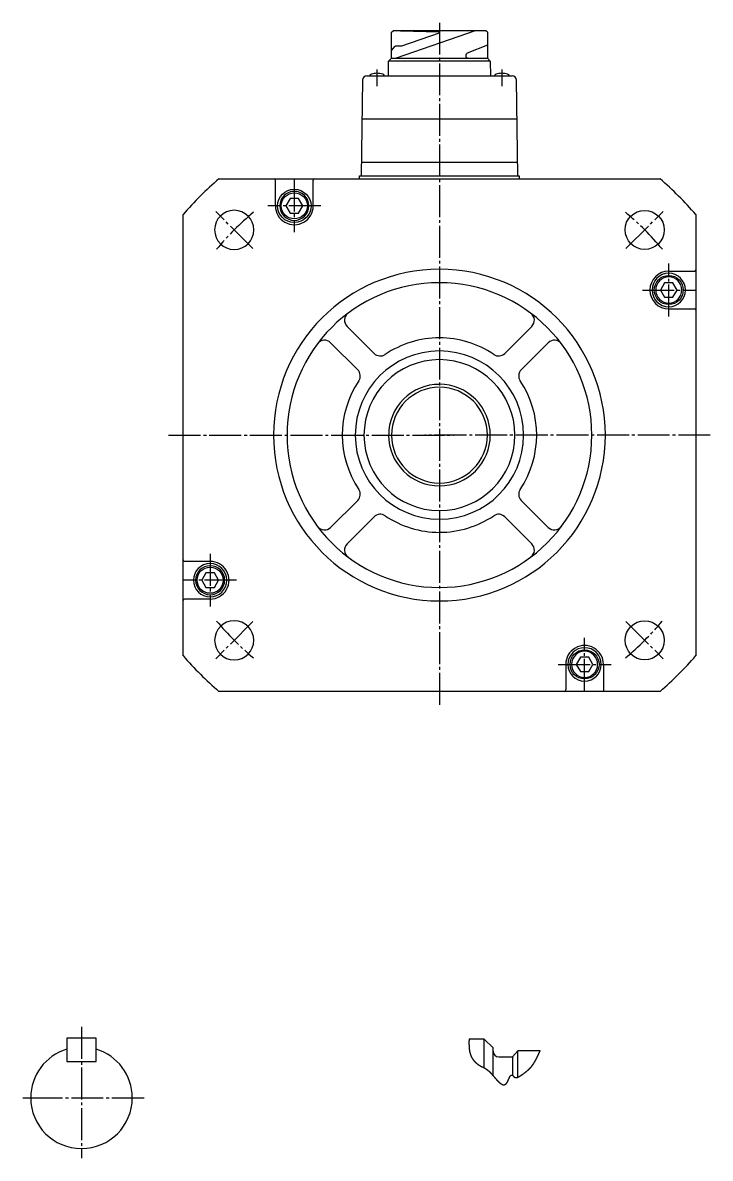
# Model space of a CAD drawing. Extents: x 0 to 920, y 0 to 461.
# Drawn here: x 682.8 to 919.6, y 67.2 to 458.5 of the extents above; entities that cross this region are included whole.
import ezdxf

# ---------------------------------------------------------------- set-up
doc = ezdxf.new("R2010")
doc.units = 0
doc.header["$MEASUREMENT"] = 0
doc.linetypes.add('DASH_CENTER', pattern=[14, 11, -1, 1, -1])
doc.layers.get('0').update_dxf_attribs({"linetype": 'CONTINUOUS'})

msp = doc.modelspace()

# ---------------------------------------------------------------- linework, layer by layer
at = {"color": 1, "linetype": 'DASH_CENTER'}
for p, q in [((826.34, 458.46), (826.34, 223.05)), ((804.84, 436.65), (804.84, 442.39)), ((847.84, 442.39), (847.84, 436.65)), ((776.34, 404.45), (776.34, 386.25)), ((785.44, 395.35), (767.24, 395.35)), ((762.09, 380.6), (749.27, 393.42)), ((890.59, 380.6), (903.42, 393.42)), ((905.34, 357.25), (905.34, 375.45)), ((896.24, 366.35), (914.44, 366.35)), ((733.04, 316.35), (831.34, 316.35)), ((919.64, 316.35), (821.34, 316.35)), ((747.34, 275.45), (747.34, 257.25)), ((756.44, 266.35), (738.24, 266.35)), ((762.09, 252.09), (749.27, 239.27)), ((890.59, 252.09), (903.42, 239.27)), ((876.34, 228.25), (876.34, 246.45)), ((867.24, 237.35), (885.44, 237.35)), ((703.02, 112.41), (703.02, 70.5)), ((682.77, 88), (685.52, 88)), ((685.52, 88), (720.52, 88)), ((720.52, 88), (724.58, 88)), ((703.02, 70.5), (703.02, 67.15))]:
    msp.add_line(p, q, dxfattribs=at)
at = {"color": 7, "linetype": 'Continuous'}
for p, q in [((809.84, 455.2), (810.34, 455.7)), ((809.84, 446.26), (809.84, 455.2)), ((842.34, 455.7), (810.34, 455.7)), ((842.34, 455.7), (810.35, 455.7)), ((838.67, 455.7), (811.37, 446.26)), ((812.87, 455.7), (826.28, 455.31)), ((826.28, 454.84), (813.28, 450.35)), ((826.28, 455.31), (826.28, 454.84)), ((842.84, 455.2), (842.34, 455.7)), ((842.84, 455.2), (842.84, 446.26)), ((809.84, 448.85), (811.1, 450.35)), ((813.28, 450.35), (811.1, 450.35)), ((842.84, 450.67), (835.88, 447.94)), ((808.84, 445.26), (809.84, 446.26)), ((809.84, 446.26), (836.15, 446.26)), ((835.4, 447.24), (835.4, 447.01)), ((836.15, 446.26), (842.84, 446.26)), ((842.84, 446.26), (843.84, 445.26)), ((842.84, 446.26), (843.84, 445.26)), ((808.81, 440.15), (808.84, 445.26)), ((843.84, 445.26), (808.84, 445.26)), ((843.84, 445.26), (843.87, 440.15)), ((799.82, 438.67), (799.35, 405.65)), ((801.32, 440.15), (826.34, 440.15)), ((826.34, 440.15), (851.36, 440.15)), ((853.34, 405.65), (852.86, 438.67)), ((799.63, 425.35), (826.34, 425.35)), ((826.34, 425.35), (853.05, 425.35)), ((799.41, 410.35), (826.34, 410.35)), ((826.34, 410.35), (853.27, 410.35)), ((750.35, 404.65), (826.34, 404.65)), ((769.84, 395.35), (769.84, 404.15)), ((782.84, 395.35), (782.84, 404.15)), ((798.84, 405.65), (826.34, 405.65)), ((798.84, 404.65), (798.84, 405.65)), ((826.34, 405.65), (853.84, 405.65)), ((826.34, 404.65), (853.34, 404.65)), ((826.34, 404.65), (853.34, 404.65)), ((826.34, 404.65), (902.34, 404.65)), ((853.84, 405.65), (853.84, 404.65)), ((774.9, 397.85), (773.46, 395.35)), ((773.46, 395.35), (774.9, 392.85)), ((777.79, 397.85), (774.9, 397.85)), ((779.23, 395.35), (777.79, 397.85)), ((777.79, 392.85), (779.23, 395.35)), ((738.04, 240.35), (738.04, 392.34)), ((774.9, 392.85), (777.79, 392.85)), ((914.64, 392.34), (914.64, 240.35)), ((905.34, 372.85), (914.14, 372.85)), ((903.9, 368.85), (902.45, 366.35)), ((906.78, 368.85), (903.9, 368.85)), ((908.23, 366.35), (906.78, 368.85)), ((902.45, 366.35), (903.9, 363.85)), ((906.78, 363.85), (908.23, 366.35)), ((903.9, 363.85), (906.78, 363.85)), ((905.34, 359.85), (914.14, 359.85)), ((803.84, 344.5), (794.52, 353.82)), ((858.15, 353.82), (848.84, 344.5)), ((798.18, 338.85), (788.86, 348.17)), ((854.5, 338.85), (863.83, 348.18)), ((798.18, 293.84), (788.85, 284.51)), ((854.5, 293.84), (863.82, 284.52)), ((794.53, 278.88), (803.84, 288.19)), ((848.84, 288.19), (858.16, 278.87)), ((747.34, 272.85), (738.54, 272.85)), ((745.9, 268.85), (744.46, 266.35)), ((744.46, 266.35), (745.9, 263.85)), ((748.79, 268.85), (745.9, 268.85)), ((750.23, 266.35), (748.79, 268.85)), ((748.79, 263.85), (750.23, 266.35)), ((745.9, 263.85), (748.79, 263.85)), ((747.34, 259.85), (738.54, 259.85)), ((874.9, 239.85), (873.45, 237.35)), ((877.78, 239.85), (874.9, 239.85)), ((879.23, 237.35), (877.78, 239.85)), ((869.84, 237.35), (869.84, 228.55)), ((873.45, 237.35), (874.9, 234.85)), ((874.9, 234.85), (877.78, 234.85)), ((877.78, 234.85), (879.23, 237.35)), ((882.84, 237.35), (882.84, 228.55)), ((826.34, 228.05), (750.35, 228.05)), ((902.34, 228.05), (826.34, 228.05)), ((853.34, 228.05), (826.34, 228.05)), ((698.02, 108.5), (698.02, 104.77)), ((708.02, 108.5), (698.02, 108.5)), ((708.02, 104.77), (708.02, 108.5)), ((841.7, 108.17), (836.53, 108.17)), ((841.7, 108.17), (844.82, 105.17)), ((841.7, 98.37), (841.7, 108.17)), ((698.02, 104.77), (698.02, 100.5)), ((708.02, 100.5), (708.02, 104.77)), ((844.82, 95.62), (844.82, 105.17)), ((846.82, 102.09), (851.46, 102.09)), ((851.46, 102.09), (853.32, 104.13)), ((851.46, 102.09), (851.46, 95.77)), ((861, 104.13), (853.32, 104.13)), ((853.32, 95.09), (853.32, 104.13)), ((698.02, 100.5), (708.02, 100.5))]:
    msp.add_line(p, q, dxfattribs=at)
at = {"color": 2, "linetype": 'Continuous'}
for p, q in [((836.52, 107.6), (836.51, 107.56)), ((836.51, 107.56), (836.51, 107.52)), ((836.51, 107.52), (836.51, 107.48)), ((836.51, 107.48), (836.51, 107.44)), ((836.51, 107.44), (836.51, 107.4)), ((836.51, 107.4), (836.51, 107.36)), ((836.51, 107.36), (836.51, 107.32)), ((836.51, 107.32), (836.51, 107.28)), ((836.51, 107.28), (836.51, 107.24)), ((836.51, 107.24), (836.51, 107.2)), ((836.51, 107.2), (836.51, 107.16)), ((836.51, 107.16), (836.51, 107.12)), ((836.51, 107.12), (836.51, 107.08)), ((836.51, 107.08), (836.51, 107.04)), ((836.51, 107.04), (836.51, 107)), ((836.51, 107), (836.51, 106.95)), ((836.51, 106.95), (836.51, 106.91)), ((836.51, 106.91), (836.51, 106.87)), ((836.51, 106.87), (836.51, 106.83)), ((836.51, 106.83), (836.51, 106.79)), ((836.51, 106.79), (836.51, 106.75)), ((836.51, 106.75), (836.51, 106.71)), ((836.51, 106.71), (836.51, 106.67)), ((836.51, 106.67), (836.51, 106.63)), ((836.51, 106.63), (836.51, 106.59)), ((836.51, 106.59), (836.51, 106.55)), ((836.51, 106.55), (836.51, 106.51)), ((836.51, 106.51), (836.51, 106.47)), ((836.51, 106.47), (836.51, 106.43)), ((836.51, 106.43), (836.51, 106.39)), ((836.51, 106.39), (836.51, 106.35)), ((836.51, 106.35), (836.51, 106.31)), ((836.51, 106.31), (836.52, 106.27)), ((836.53, 108.17), (836.52, 108.13)), ((836.52, 108.13), (836.52, 108.09)), ((836.52, 108.09), (836.52, 108.05)), ((836.52, 108.05), (836.52, 108.01)), ((836.52, 108.01), (836.52, 107.97)), ((836.52, 107.97), (836.52, 107.93)), ((836.52, 107.93), (836.52, 107.89)), ((836.52, 107.89), (836.52, 107.85)), ((836.52, 107.85), (836.52, 107.81)), ((836.52, 107.81), (836.52, 107.76)), ((836.52, 107.76), (836.52, 107.72)), ((836.52, 107.72), (836.52, 107.68)), ((836.52, 107.68), (836.52, 107.64)), ((836.52, 107.64), (836.52, 107.6)), ((836.52, 106.27), (836.52, 106.23)), ((836.52, 106.23), (836.52, 106.18)), ((836.52, 106.18), (836.52, 106.14)), ((836.52, 106.14), (836.52, 106.1)), ((836.52, 106.1), (836.52, 106.06)), ((836.52, 106.06), (836.52, 106.02)), ((836.52, 106.02), (836.52, 105.98)), ((836.52, 105.98), (836.52, 105.94)), ((836.52, 105.94), (836.53, 105.9)), ((836.53, 105.9), (836.53, 105.86)), ((836.53, 105.86), (836.53, 105.82)), ((836.53, 105.82), (836.53, 105.78)), ((836.53, 105.78), (836.53, 105.74)), ((836.53, 105.74), (836.53, 105.7)), ((836.53, 105.7), (836.54, 105.66)), ((836.54, 105.66), (836.54, 105.62)), ((836.54, 105.62), (836.54, 105.58)), ((836.54, 105.58), (836.54, 105.54)), ((836.54, 105.54), (836.55, 105.5)), ((836.55, 105.5), (836.55, 105.46)), ((836.55, 105.46), (836.55, 105.42)), ((836.55, 105.42), (836.55, 105.37)), ((836.55, 105.37), (836.56, 105.33)), ((836.56, 105.33), (836.56, 105.29)), ((836.56, 105.29), (836.56, 105.25)), ((836.56, 105.25), (836.57, 105.21)), ((836.57, 105.21), (836.57, 105.17)), ((836.57, 105.17), (836.57, 105.13)), ((836.57, 105.13), (836.58, 105.09)), ((836.58, 105.09), (836.58, 105.05)), ((836.58, 105.05), (836.58, 105.01)), ((836.58, 105.01), (836.59, 104.97)), ((836.59, 104.97), (836.59, 104.93)), ((836.59, 104.93), (836.59, 104.89)), ((836.59, 104.89), (836.6, 104.85)), ((836.6, 104.85), (836.6, 104.81)), ((836.6, 104.81), (836.61, 104.77)), ((836.61, 104.77), (836.61, 104.73)), ((836.61, 104.73), (836.62, 104.69)), ((836.62, 104.69), (836.62, 104.65)), ((836.62, 104.65), (836.63, 104.61)), ((836.63, 104.61), (836.63, 104.57)), ((836.63, 104.57), (836.64, 104.53)), ((836.64, 104.53), (836.64, 104.49)), ((836.64, 104.49), (836.65, 104.45)), ((836.65, 104.45), (836.66, 104.41)), ((836.66, 104.41), (836.66, 104.37)), ((836.66, 104.37), (836.67, 104.33)), ((836.67, 104.33), (836.67, 104.29)), ((836.67, 104.29), (836.68, 104.25)), ((836.68, 104.25), (836.69, 104.21)), ((836.69, 104.21), (836.69, 104.17)), ((836.69, 104.17), (836.7, 104.13)), ((836.7, 104.13), (836.71, 104.09)), ((836.71, 104.09), (836.72, 104.05)), ((836.72, 104.05), (836.72, 104.01)), ((836.72, 104.01), (836.73, 103.97)), ((836.73, 103.97), (836.74, 103.93)), ((836.74, 103.93), (836.75, 103.89)), ((836.75, 103.89), (836.76, 103.85)), ((836.76, 103.85), (836.76, 103.81)), ((836.76, 103.81), (836.77, 103.77)), ((836.77, 103.77), (836.78, 103.73)), ((836.78, 103.73), (836.79, 103.69)), ((836.79, 103.69), (836.8, 103.65)), ((836.8, 103.65), (836.81, 103.61)), ((836.81, 103.61), (836.82, 103.57)), ((836.82, 103.57), (836.83, 103.53)), ((836.83, 103.53), (836.84, 103.49)), ((836.84, 103.49), (836.85, 103.45)), ((836.85, 103.45), (836.86, 103.41)), ((836.86, 103.41), (836.87, 103.37)), ((836.87, 103.37), (836.88, 103.33)), ((836.88, 103.33), (836.89, 103.29)), ((836.89, 103.29), (836.9, 103.26)), ((836.9, 103.26), (836.91, 103.22)), ((836.91, 103.22), (836.93, 103.18)), ((836.93, 103.18), (836.94, 103.14)), ((836.94, 103.14), (836.95, 103.1)), ((836.95, 103.1), (836.96, 103.06)), ((836.96, 103.06), (836.97, 103.02)), ((836.97, 103.02), (836.99, 102.98)), ((836.99, 102.98), (837, 102.95)), ((837, 102.95), (837.01, 102.91)), ((837.01, 102.91), (837.03, 102.87)), ((837.03, 102.87), (837.04, 102.83)), ((837.04, 102.83), (837.05, 102.79)), ((837.05, 102.79), (837.07, 102.75)), ((837.07, 102.75), (837.08, 102.72)), ((837.08, 102.72), (837.09, 102.68)), ((837.09, 102.68), (837.11, 102.64)), ((837.11, 102.64), (837.12, 102.6)), ((837.12, 102.6), (837.14, 102.56)), ((837.14, 102.56), (837.15, 102.53)), ((837.15, 102.53), (837.17, 102.49)), ((837.17, 102.49), (837.19, 102.45)), ((837.19, 102.45), (837.2, 102.41)), ((837.2, 102.41), (837.22, 102.38)), ((837.22, 102.38), (837.23, 102.34)), ((837.23, 102.34), (837.25, 102.3)), ((837.25, 102.3), (837.27, 102.27)), ((837.27, 102.27), (837.28, 102.23)), ((837.28, 102.23), (837.3, 102.19)), ((837.3, 102.19), (837.32, 102.16)), ((837.32, 102.16), (837.34, 102.12)), ((837.34, 102.12), (837.36, 102.08)), ((837.36, 102.08), (837.37, 102.05)), ((837.37, 102.05), (837.39, 102.01)), ((837.39, 102.01), (837.41, 101.97)), ((837.41, 101.97), (837.43, 101.94)), ((837.43, 101.94), (837.45, 101.9)), ((837.45, 101.9), (837.47, 101.87)), ((837.47, 101.87), (837.49, 101.83)), ((837.49, 101.83), (837.51, 101.8)), ((837.51, 101.8), (837.53, 101.76)), ((837.53, 101.76), (837.55, 101.73)), ((859.87, 101.71), (859.89, 101.74)), ((859.89, 101.74), (859.91, 101.78)), ((859.91, 101.78), (859.93, 101.82)), ((859.93, 101.82), (859.95, 101.85)), ((859.95, 101.85), (859.96, 101.89)), ((859.96, 101.89), (859.98, 101.93)), ((859.98, 101.93), (860, 101.96)), ((860, 101.96), (860.02, 102)), ((860.02, 102), (860.04, 102.03)), ((860.04, 102.03), (860.05, 102.07)), ((860.05, 102.07), (860.07, 102.11)), ((860.07, 102.11), (860.09, 102.14)), ((860.09, 102.14), (860.11, 102.18)), ((860.11, 102.18), (860.12, 102.22)), ((860.12, 102.22), (860.14, 102.25)), ((860.14, 102.25), (860.16, 102.29)), ((860.16, 102.29), (860.18, 102.33)), ((860.18, 102.33), (860.19, 102.36)), ((860.19, 102.36), (860.21, 102.4)), ((860.21, 102.4), (860.23, 102.44)), ((860.23, 102.44), (860.25, 102.47)), ((860.25, 102.47), (860.26, 102.51)), ((860.26, 102.51), (860.28, 102.55)), ((860.28, 102.55), (860.3, 102.58)), ((860.3, 102.58), (860.31, 102.62)), ((860.31, 102.62), (860.33, 102.66)), ((860.33, 102.66), (860.35, 102.69)), ((860.35, 102.69), (860.37, 102.73)), ((860.37, 102.73), (860.38, 102.77)), ((860.38, 102.77), (860.4, 102.8)), ((860.4, 102.8), (860.42, 102.84)), ((860.42, 102.84), (860.43, 102.88)), ((860.43, 102.88), (860.45, 102.91)), ((860.45, 102.91), (860.47, 102.95)), ((860.47, 102.95), (860.48, 102.99)), ((860.48, 102.99), (860.5, 103.02)), ((860.5, 103.02), (860.52, 103.06)), ((860.52, 103.06), (860.53, 103.1)), ((860.53, 103.1), (860.55, 103.14)), ((860.55, 103.14), (860.57, 103.17)), ((860.57, 103.17), (860.58, 103.21)), ((860.58, 103.21), (860.6, 103.25)), ((860.6, 103.25), (860.62, 103.28)), ((860.62, 103.28), (860.63, 103.32)), ((860.63, 103.32), (860.65, 103.36)), ((860.65, 103.36), (860.67, 103.39)), ((860.67, 103.39), (860.68, 103.43)), ((860.68, 103.43), (860.7, 103.47)), ((860.7, 103.47), (860.72, 103.5)), ((860.72, 103.5), (860.73, 103.54)), ((860.73, 103.54), (860.75, 103.58)), ((860.75, 103.58), (860.77, 103.62)), ((860.77, 103.62), (860.78, 103.65)), ((860.78, 103.65), (860.8, 103.69)), ((860.8, 103.69), (860.82, 103.73)), ((860.82, 103.73), (860.83, 103.76)), ((860.83, 103.76), (860.85, 103.8)), ((860.85, 103.8), (860.87, 103.84)), ((860.87, 103.84), (860.88, 103.87)), ((860.88, 103.87), (860.9, 103.91)), ((860.9, 103.91), (860.92, 103.95)), ((860.92, 103.95), (860.93, 103.98)), ((860.93, 103.98), (860.95, 104.02)), ((860.95, 104.02), (860.97, 104.06)), ((860.97, 104.06), (860.98, 104.1)), ((860.98, 104.1), (861, 104.13)), ((837.55, 101.73), (837.57, 101.69)), ((837.57, 101.69), (837.59, 101.66)), ((837.59, 101.66), (837.61, 101.62)), ((837.61, 101.62), (837.63, 101.59)), ((837.63, 101.59), (837.66, 101.55)), ((837.66, 101.55), (837.68, 101.52)), ((837.68, 101.52), (837.7, 101.49)), ((837.7, 101.49), (837.72, 101.45)), ((837.72, 101.45), (837.74, 101.42)), ((837.74, 101.42), (837.77, 101.38)), ((837.77, 101.38), (837.79, 101.35)), ((837.79, 101.35), (837.81, 101.32)), ((837.81, 101.32), (837.84, 101.28)), ((837.84, 101.28), (837.86, 101.25)), ((837.86, 101.25), (837.88, 101.22)), ((837.88, 101.22), (837.91, 101.18)), ((837.91, 101.18), (837.93, 101.15)), ((837.93, 101.15), (837.96, 101.12)), ((837.96, 101.12), (837.98, 101.09)), ((837.98, 101.09), (838, 101.05)), ((838, 101.05), (838.03, 101.02)), ((838.03, 101.02), (838.05, 100.99)), ((838.05, 100.99), (838.08, 100.96)), ((838.08, 100.96), (838.11, 100.93)), ((838.11, 100.93), (838.13, 100.89)), ((838.13, 100.89), (838.16, 100.86)), ((838.16, 100.86), (838.18, 100.83)), ((838.18, 100.83), (838.21, 100.8)), ((838.21, 100.8), (838.24, 100.77)), ((838.24, 100.77), (838.26, 100.74)), ((838.26, 100.74), (838.29, 100.71)), ((838.29, 100.71), (838.32, 100.68)), ((838.32, 100.68), (838.34, 100.65)), ((838.34, 100.65), (838.37, 100.62)), ((838.37, 100.62), (838.4, 100.59)), ((838.4, 100.59), (838.42, 100.56)), ((838.42, 100.56), (838.45, 100.53)), ((838.45, 100.53), (838.48, 100.5)), ((838.48, 100.5), (838.51, 100.47)), ((838.51, 100.47), (838.54, 100.44)), ((838.54, 100.44), (838.56, 100.41)), ((838.56, 100.41), (838.59, 100.38)), ((838.59, 100.38), (838.62, 100.35)), ((838.62, 100.35), (838.65, 100.32)), ((838.65, 100.32), (838.68, 100.29)), ((838.68, 100.29), (838.71, 100.26)), ((838.71, 100.26), (838.74, 100.23)), ((838.74, 100.23), (838.77, 100.21)), ((838.77, 100.21), (838.8, 100.18)), ((838.8, 100.18), (838.83, 100.15)), ((838.83, 100.15), (838.86, 100.12)), ((838.86, 100.12), (838.89, 100.1)), ((838.89, 100.1), (838.92, 100.07)), ((838.92, 100.07), (838.95, 100.04)), ((838.95, 100.04), (838.98, 100.01)), ((838.98, 100.01), (839.01, 99.99)), ((839.01, 99.99), (839.04, 99.96)), ((839.04, 99.96), (839.07, 99.93)), ((839.07, 99.93), (839.1, 99.91)), ((839.1, 99.91), (839.13, 99.88)), ((839.13, 99.88), (839.16, 99.85)), ((839.16, 99.85), (839.19, 99.83)), ((839.19, 99.83), (839.22, 99.8)), ((839.22, 99.8), (839.26, 99.78)), ((839.26, 99.78), (839.29, 99.75)), ((839.29, 99.75), (839.32, 99.73)), ((839.32, 99.73), (839.35, 99.7)), ((839.35, 99.7), (839.38, 99.68)), ((839.38, 99.68), (839.42, 99.65)), ((839.42, 99.65), (839.45, 99.63)), ((839.45, 99.63), (839.48, 99.6)), ((839.48, 99.6), (839.51, 99.58)), ((839.51, 99.58), (839.55, 99.55)), ((839.55, 99.55), (839.58, 99.53)), ((839.58, 99.53), (839.61, 99.51)), ((839.61, 99.51), (839.65, 99.48)), ((839.65, 99.48), (839.68, 99.46)), ((839.68, 99.46), (839.71, 99.44)), ((839.71, 99.44), (839.75, 99.41)), ((839.75, 99.41), (839.78, 99.39)), ((839.78, 99.39), (839.81, 99.37)), ((839.81, 99.37), (839.85, 99.34)), ((839.85, 99.34), (839.88, 99.32)), ((839.88, 99.32), (839.91, 99.3)), ((839.91, 99.3), (839.95, 99.28)), ((839.95, 99.28), (839.98, 99.26)), ((839.98, 99.26), (840.02, 99.23)), ((840.02, 99.23), (840.05, 99.21)), ((840.05, 99.21), (840.09, 99.19)), ((840.09, 99.19), (840.12, 99.17)), ((840.12, 99.17), (840.16, 99.15)), ((840.16, 99.15), (840.19, 99.13)), ((840.19, 99.13), (840.23, 99.11)), ((840.23, 99.11), (840.26, 99.09)), ((840.26, 99.09), (840.3, 99.07)), ((840.3, 99.07), (840.33, 99.05)), ((840.33, 99.05), (840.37, 99.03)), ((840.37, 99.03), (840.4, 99.01)), ((840.4, 99.01), (840.44, 98.99)), ((840.44, 98.99), (840.47, 98.97)), ((840.47, 98.97), (840.51, 98.95)), ((840.51, 98.95), (840.54, 98.93)), ((840.54, 98.93), (840.58, 98.91)), ((840.58, 98.91), (840.62, 98.9)), ((840.62, 98.9), (840.65, 98.88)), ((840.65, 98.88), (840.69, 98.86)), ((840.69, 98.86), (840.73, 98.84)), ((840.73, 98.84), (840.76, 98.82)), ((840.76, 98.82), (840.8, 98.8)), ((840.8, 98.8), (840.83, 98.79)), ((840.83, 98.79), (840.87, 98.77)), ((840.87, 98.77), (840.91, 98.75)), ((840.91, 98.75), (840.94, 98.73)), ((840.94, 98.73), (840.98, 98.72)), ((840.98, 98.72), (841.02, 98.7)), ((841.02, 98.7), (841.05, 98.68)), ((841.05, 98.68), (841.09, 98.66)), ((841.09, 98.66), (841.13, 98.65)), ((841.13, 98.65), (841.16, 98.63)), ((841.16, 98.63), (841.2, 98.61)), ((841.2, 98.61), (841.24, 98.59)), ((841.24, 98.59), (841.27, 98.58)), ((841.27, 98.58), (841.31, 98.56)), ((841.31, 98.56), (841.35, 98.54)), ((841.35, 98.54), (841.38, 98.52)), ((841.38, 98.52), (841.42, 98.51)), ((841.42, 98.51), (841.46, 98.49)), ((841.46, 98.49), (841.49, 98.47)), ((841.49, 98.47), (841.53, 98.45)), ((841.53, 98.45), (841.56, 98.43)), ((841.56, 98.43), (841.6, 98.42)), ((841.6, 98.42), (841.64, 98.4)), ((841.64, 98.4), (841.67, 98.38)), ((841.67, 98.38), (841.71, 98.36)), ((841.71, 98.36), (841.74, 98.34)), ((841.74, 98.34), (841.78, 98.32)), ((841.78, 98.32), (841.81, 98.3)), ((841.81, 98.3), (841.85, 98.28)), ((841.85, 98.28), (841.89, 98.26)), ((841.89, 98.26), (841.92, 98.24)), ((841.92, 98.24), (841.96, 98.22)), ((841.96, 98.22), (841.99, 98.2)), ((841.99, 98.2), (842.03, 98.18)), ((842.03, 98.18), (842.06, 98.16)), ((842.06, 98.16), (842.1, 98.14)), ((842.1, 98.14), (842.13, 98.12)), ((842.13, 98.12), (842.16, 98.1)), ((842.16, 98.1), (842.2, 98.07)), ((842.2, 98.07), (842.23, 98.05)), ((842.23, 98.05), (842.27, 98.03)), ((842.27, 98.03), (842.3, 98.01)), ((842.3, 98.01), (842.33, 97.99)), ((842.33, 97.99), (842.37, 97.96)), ((842.37, 97.96), (842.4, 97.94)), ((842.4, 97.94), (842.44, 97.92)), ((842.44, 97.92), (842.47, 97.89)), ((842.47, 97.89), (842.5, 97.87)), ((842.5, 97.87), (842.54, 97.85)), ((842.54, 97.85), (842.57, 97.82)), ((857.14, 97.81), (857.17, 97.84)), ((857.17, 97.84), (857.2, 97.87)), ((857.2, 97.87), (857.23, 97.9)), ((857.23, 97.9), (857.25, 97.93)), ((857.25, 97.93), (857.28, 97.95)), ((857.28, 97.95), (857.31, 97.98)), ((857.31, 97.98), (857.34, 98.01)), ((857.34, 98.01), (857.37, 98.04)), ((857.37, 98.04), (857.4, 98.07)), ((857.4, 98.07), (857.43, 98.1)), ((857.43, 98.1), (857.46, 98.13)), ((857.46, 98.13), (857.48, 98.15)), ((857.48, 98.15), (857.51, 98.18)), ((857.51, 98.18), (857.54, 98.21)), ((857.54, 98.21), (857.57, 98.24)), ((857.57, 98.24), (857.6, 98.27)), ((857.6, 98.27), (857.62, 98.3)), ((857.62, 98.3), (857.65, 98.33)), ((857.65, 98.33), (857.68, 98.36)), ((857.68, 98.36), (857.71, 98.39)), ((857.71, 98.39), (857.74, 98.42)), ((857.74, 98.42), (857.76, 98.45)), ((857.76, 98.45), (857.79, 98.48)), ((857.79, 98.48), (857.82, 98.51)), ((857.82, 98.51), (857.84, 98.54)), ((857.84, 98.54), (857.87, 98.57)), ((857.87, 98.57), (857.9, 98.6)), ((857.9, 98.6), (857.92, 98.63)), ((857.92, 98.63), (857.95, 98.66)), ((857.95, 98.66), (857.98, 98.69)), ((857.98, 98.69), (858, 98.72)), ((858, 98.72), (858.03, 98.76)), ((858.03, 98.76), (858.05, 98.79)), ((858.05, 98.79), (858.08, 98.82)), ((858.08, 98.82), (858.11, 98.85)), ((858.11, 98.85), (858.13, 98.88)), ((858.13, 98.88), (858.16, 98.91)), ((858.16, 98.91), (858.18, 98.94)), ((858.18, 98.94), (858.21, 98.98)), ((858.21, 98.98), (858.23, 99.01)), ((858.23, 99.01), (858.26, 99.04)), ((858.26, 99.04), (858.28, 99.07)), ((858.28, 99.07), (858.31, 99.1)), ((858.31, 99.1), (858.33, 99.14)), ((858.33, 99.14), (858.36, 99.17)), ((858.36, 99.17), (858.38, 99.2)), ((858.38, 99.2), (858.4, 99.23)), ((858.4, 99.23), (858.43, 99.26)), ((858.43, 99.26), (858.45, 99.3)), ((858.45, 99.3), (858.48, 99.33)), ((858.48, 99.33), (858.5, 99.36)), ((858.5, 99.36), (858.52, 99.4)), ((858.52, 99.4), (858.55, 99.43)), ((858.55, 99.43), (858.57, 99.46)), ((858.57, 99.46), (858.59, 99.5)), ((858.59, 99.5), (858.62, 99.53)), ((858.62, 99.53), (858.64, 99.56)), ((858.64, 99.56), (858.66, 99.6)), ((858.66, 99.6), (858.69, 99.63)), ((858.69, 99.63), (858.71, 99.66)), ((858.71, 99.66), (858.73, 99.7)), ((858.73, 99.7), (858.75, 99.73)), ((858.75, 99.73), (858.78, 99.76)), ((858.78, 99.76), (858.8, 99.8)), ((858.8, 99.8), (858.82, 99.83)), ((858.82, 99.83), (858.84, 99.87)), ((858.84, 99.87), (858.86, 99.9)), ((858.86, 99.9), (858.89, 99.93)), ((858.89, 99.93), (858.91, 99.97)), ((858.91, 99.97), (858.93, 100)), ((858.93, 100), (858.95, 100.04)), ((858.95, 100.04), (858.97, 100.07)), ((858.97, 100.07), (858.99, 100.11)), ((858.99, 100.11), (859.02, 100.14)), ((859.02, 100.14), (859.04, 100.17)), ((859.04, 100.17), (859.06, 100.21)), ((859.06, 100.21), (859.08, 100.24)), ((859.08, 100.24), (859.1, 100.28)), ((859.1, 100.28), (859.12, 100.31)), ((859.12, 100.31), (859.14, 100.35)), ((859.14, 100.35), (859.16, 100.38)), ((859.16, 100.38), (859.18, 100.42)), ((859.18, 100.42), (859.2, 100.45)), ((859.2, 100.45), (859.22, 100.49)), ((859.22, 100.49), (859.24, 100.52)), ((859.24, 100.52), (859.26, 100.56)), ((859.26, 100.56), (859.28, 100.6)), ((859.28, 100.6), (859.3, 100.63)), ((859.3, 100.63), (859.32, 100.67)), ((859.32, 100.67), (859.34, 100.7)), ((859.34, 100.7), (859.36, 100.74)), ((859.36, 100.74), (859.38, 100.77)), ((859.38, 100.77), (859.4, 100.81)), ((859.4, 100.81), (859.42, 100.84)), ((859.42, 100.84), (859.44, 100.88)), ((859.44, 100.88), (859.46, 100.91)), ((859.46, 100.91), (859.48, 100.95)), ((859.48, 100.95), (859.5, 100.99)), ((859.5, 100.99), (859.52, 101.02)), ((859.52, 101.02), (859.54, 101.06)), ((859.54, 101.06), (859.56, 101.09)), ((859.56, 101.09), (859.58, 101.13)), ((859.58, 101.13), (859.6, 101.17)), ((859.6, 101.17), (859.62, 101.2)), ((859.62, 101.2), (859.63, 101.24)), ((859.63, 101.24), (859.65, 101.27)), ((859.65, 101.27), (859.67, 101.31)), ((859.67, 101.31), (859.69, 101.35)), ((859.69, 101.35), (859.71, 101.38)), ((859.71, 101.38), (859.73, 101.42)), ((859.73, 101.42), (859.75, 101.45)), ((859.75, 101.45), (859.76, 101.49)), ((859.76, 101.49), (859.78, 101.53)), ((859.78, 101.53), (859.8, 101.56)), ((859.8, 101.56), (859.82, 101.6)), ((859.82, 101.6), (859.84, 101.63)), ((859.84, 101.63), (859.86, 101.67)), ((859.86, 101.67), (859.87, 101.71)), ((842.57, 97.82), (842.6, 97.8)), ((842.6, 97.8), (842.63, 97.78)), ((842.63, 97.78), (842.67, 97.75)), ((842.67, 97.75), (842.7, 97.73)), ((842.7, 97.73), (842.73, 97.7)), ((842.73, 97.7), (842.76, 97.68)), ((842.76, 97.68), (842.8, 97.65)), ((842.8, 97.65), (842.83, 97.63)), ((842.83, 97.63), (842.86, 97.6)), ((842.86, 97.6), (842.89, 97.58)), ((842.89, 97.58), (842.92, 97.55)), ((842.92, 97.55), (842.96, 97.53)), ((842.96, 97.53), (842.99, 97.5)), ((842.99, 97.5), (843.02, 97.48)), ((843.02, 97.48), (843.05, 97.45)), ((843.05, 97.45), (843.08, 97.42)), ((843.08, 97.42), (843.11, 97.4)), ((843.11, 97.4), (843.14, 97.37)), ((843.14, 97.37), (843.17, 97.35)), ((843.17, 97.35), (843.21, 97.32)), ((843.21, 97.32), (843.24, 97.29)), ((843.24, 97.29), (843.27, 97.27)), ((843.27, 97.27), (843.3, 97.24)), ((843.3, 97.24), (843.33, 97.21)), ((843.33, 97.21), (843.36, 97.18)), ((843.36, 97.18), (843.39, 97.16)), ((843.39, 97.16), (843.42, 97.13)), ((843.42, 97.13), (843.45, 97.1)), ((843.45, 97.1), (843.48, 97.07)), ((843.48, 97.07), (843.51, 97.05)), ((843.51, 97.05), (843.53, 97.02)), ((843.53, 97.02), (843.56, 96.99)), ((843.56, 96.99), (843.59, 96.96)), ((843.59, 96.96), (843.62, 96.93)), ((843.62, 96.93), (843.65, 96.91)), ((843.65, 96.91), (843.68, 96.88)), ((843.68, 96.88), (843.71, 96.85)), ((843.71, 96.85), (843.74, 96.82)), ((843.74, 96.82), (843.77, 96.79)), ((843.77, 96.79), (843.79, 96.76)), ((843.79, 96.76), (843.82, 96.73)), ((843.82, 96.73), (843.85, 96.7)), ((843.85, 96.7), (843.88, 96.68)), ((843.88, 96.68), (843.91, 96.65)), ((843.91, 96.65), (843.94, 96.62)), ((843.94, 96.62), (843.96, 96.59)), ((843.96, 96.59), (843.99, 96.56)), ((843.99, 96.56), (844.02, 96.53)), ((844.02, 96.53), (844.05, 96.5)), ((844.05, 96.5), (844.07, 96.47)), ((844.07, 96.47), (844.1, 96.44)), ((844.1, 96.44), (844.13, 96.41)), ((844.13, 96.41), (844.16, 96.38)), ((844.16, 96.38), (844.18, 96.35)), ((844.18, 96.35), (844.21, 96.32)), ((844.21, 96.32), (844.24, 96.29)), ((844.24, 96.29), (844.27, 96.26)), ((844.27, 96.26), (844.29, 96.23)), ((844.29, 96.23), (844.32, 96.2)), ((844.32, 96.2), (844.35, 96.17)), ((844.35, 96.17), (844.37, 96.14)), ((844.37, 96.14), (844.4, 96.11)), ((844.4, 96.11), (844.43, 96.08)), ((844.43, 96.08), (844.45, 96.05)), ((844.45, 96.05), (844.48, 96.02)), ((844.48, 96.02), (844.51, 95.99)), ((844.51, 95.99), (844.53, 95.96)), ((844.53, 95.96), (844.56, 95.93)), ((844.56, 95.93), (844.59, 95.89)), ((844.59, 95.89), (844.61, 95.86)), ((844.61, 95.86), (844.64, 95.83)), ((844.64, 95.83), (844.67, 95.8)), ((844.67, 95.8), (844.69, 95.77)), ((844.69, 95.77), (844.72, 95.74)), ((844.72, 95.74), (844.75, 95.71)), ((844.75, 95.71), (844.77, 95.68)), ((844.77, 95.68), (844.8, 95.65)), ((844.8, 95.65), (844.83, 95.62)), ((844.83, 95.62), (844.85, 95.59)), ((844.85, 95.59), (844.88, 95.56)), ((844.88, 95.56), (844.9, 95.53)), ((844.9, 95.53), (844.93, 95.49)), ((844.93, 95.49), (844.96, 95.46)), ((844.96, 95.46), (844.98, 95.43)), ((844.98, 95.43), (845.01, 95.4)), ((845.01, 95.4), (845.04, 95.37)), ((845.04, 95.37), (845.06, 95.34)), ((845.06, 95.34), (845.09, 95.31)), ((845.09, 95.31), (845.11, 95.28)), ((845.11, 95.28), (845.14, 95.25)), ((845.14, 95.25), (845.17, 95.22)), ((845.17, 95.22), (845.19, 95.19)), ((845.19, 95.19), (845.22, 95.15)), ((845.22, 95.15), (845.24, 95.12)), ((845.24, 95.12), (845.27, 95.09)), ((845.27, 95.09), (845.3, 95.06)), ((845.3, 95.06), (845.32, 95.03)), ((845.32, 95.03), (845.35, 95)), ((845.35, 95), (845.38, 94.97)), ((845.38, 94.97), (845.4, 94.94)), ((845.4, 94.94), (845.43, 94.91)), ((845.43, 94.91), (845.45, 94.88)), ((845.45, 94.88), (845.48, 94.85)), ((845.48, 94.85), (845.51, 94.82)), ((845.51, 94.82), (845.53, 94.78)), ((845.53, 94.78), (845.56, 94.75)), ((845.56, 94.75), (845.59, 94.72)), ((845.59, 94.72), (845.61, 94.69)), ((845.61, 94.69), (845.64, 94.66)), ((845.64, 94.66), (845.67, 94.63)), ((845.67, 94.63), (845.69, 94.6)), ((845.69, 94.6), (845.72, 94.57)), ((845.72, 94.57), (845.75, 94.54)), ((845.75, 94.54), (845.77, 94.51)), ((845.77, 94.51), (845.8, 94.48)), ((845.8, 94.48), (845.83, 94.45)), ((845.83, 94.45), (845.85, 94.42)), ((845.85, 94.42), (845.88, 94.39)), ((845.88, 94.39), (845.91, 94.36)), ((845.91, 94.36), (845.93, 94.33)), ((845.93, 94.33), (845.96, 94.3)), ((845.96, 94.3), (845.99, 94.27)), ((845.99, 94.27), (846.02, 94.24)), ((846.02, 94.24), (846.04, 94.21)), ((846.04, 94.21), (846.07, 94.18)), ((846.07, 94.18), (846.1, 94.15)), ((846.1, 94.15), (846.13, 94.12)), ((846.13, 94.12), (846.15, 94.09)), ((846.15, 94.09), (846.18, 94.06)), ((846.18, 94.06), (846.21, 94.03)), ((846.21, 94.03), (846.24, 94)), ((846.24, 94), (846.26, 93.97)), ((846.26, 93.97), (846.29, 93.94)), ((846.29, 93.94), (846.32, 93.91)), ((849.95, 93.89), (849.97, 93.93)), ((849.97, 93.93), (849.99, 93.96)), ((849.99, 93.96), (850.01, 94)), ((850.01, 94), (850.03, 94.04)), ((850.03, 94.04), (850.04, 94.07)), ((850.04, 94.07), (850.06, 94.11)), ((850.06, 94.11), (850.08, 94.15)), ((850.08, 94.15), (850.09, 94.18)), ((850.09, 94.18), (850.11, 94.22)), ((850.11, 94.22), (850.13, 94.26)), ((850.13, 94.26), (850.15, 94.29)), ((850.15, 94.29), (850.16, 94.33)), ((850.16, 94.33), (850.18, 94.36)), ((850.18, 94.36), (850.2, 94.4)), ((850.2, 94.4), (850.22, 94.44)), ((850.22, 94.44), (850.23, 94.47)), ((850.23, 94.47), (850.25, 94.51)), ((850.25, 94.51), (850.27, 94.54)), ((850.27, 94.54), (850.29, 94.58)), ((850.29, 94.58), (850.3, 94.61)), ((850.3, 94.61), (850.32, 94.65)), ((850.32, 94.65), (850.34, 94.69)), ((850.34, 94.69), (850.36, 94.72)), ((850.36, 94.72), (850.38, 94.76)), ((850.38, 94.76), (850.39, 94.79)), ((850.39, 94.79), (850.41, 94.83)), ((850.41, 94.83), (850.43, 94.87)), ((850.43, 94.87), (850.45, 94.9)), ((850.45, 94.9), (850.47, 94.94)), ((850.47, 94.94), (850.48, 94.98)), ((850.48, 94.98), (850.5, 95.01)), ((850.5, 95.01), (850.52, 95.05)), ((850.52, 95.05), (850.54, 95.09)), ((850.54, 95.09), (850.56, 95.12)), ((850.56, 95.12), (850.57, 95.16)), ((850.57, 95.16), (850.59, 95.2)), ((850.59, 95.2), (850.61, 95.24)), ((850.61, 95.24), (850.63, 95.28)), ((850.63, 95.28), (850.65, 95.31)), ((850.65, 95.31), (850.67, 95.35)), ((850.67, 95.35), (850.69, 95.39)), ((850.69, 95.39), (850.71, 95.43)), ((850.71, 95.43), (850.73, 95.46)), ((850.73, 95.46), (850.75, 95.5)), ((850.75, 95.5), (850.78, 95.53)), ((850.78, 95.53), (850.8, 95.56)), ((850.8, 95.56), (850.83, 95.6)), ((850.83, 95.6), (850.85, 95.63)), ((850.85, 95.63), (850.88, 95.65)), ((850.88, 95.65), (850.91, 95.68)), ((850.91, 95.68), (850.94, 95.7)), ((850.94, 95.7), (850.98, 95.73)), ((850.98, 95.73), (851.01, 95.75)), ((851.01, 95.75), (851.05, 95.76)), ((851.05, 95.76), (851.09, 95.78)), ((851.09, 95.78), (851.13, 95.79)), ((851.13, 95.79), (851.17, 95.8)), ((851.17, 95.8), (851.21, 95.81)), ((851.21, 95.81), (851.26, 95.81)), ((851.26, 95.81), (851.3, 95.81)), ((851.3, 95.81), (851.34, 95.81)), ((851.34, 95.81), (851.38, 95.8)), ((851.38, 95.8), (851.42, 95.79)), ((851.42, 95.79), (851.46, 95.78)), ((851.46, 95.78), (851.49, 95.76)), ((851.49, 95.76), (851.53, 95.74)), ((851.53, 95.74), (851.56, 95.72)), ((851.56, 95.72), (851.59, 95.69)), ((851.59, 95.69), (851.62, 95.66)), ((851.62, 95.66), (851.65, 95.63)), ((851.65, 95.63), (851.68, 95.6)), ((851.68, 95.6), (851.7, 95.57)), ((851.7, 95.57), (851.73, 95.54)), ((851.73, 95.54), (851.76, 95.51)), ((851.76, 95.51), (851.78, 95.47)), ((851.78, 95.47), (851.81, 95.44)), ((851.81, 95.44), (851.84, 95.41)), ((851.84, 95.41), (851.86, 95.38)), ((851.86, 95.38), (851.89, 95.35)), ((851.89, 95.35), (851.92, 95.32)), ((851.92, 95.32), (851.95, 95.29)), ((851.95, 95.29), (851.98, 95.26)), ((851.98, 95.26), (852.01, 95.24)), ((852.01, 95.24), (852.04, 95.21)), ((852.04, 95.21), (852.07, 95.19)), ((852.07, 95.19), (852.1, 95.16)), ((852.1, 95.16), (852.14, 95.14)), ((852.14, 95.14), (852.17, 95.12)), ((852.17, 95.12), (852.21, 95.1)), ((852.21, 95.1), (852.24, 95.08)), ((852.24, 95.08), (852.28, 95.07)), ((852.28, 95.07), (852.32, 95.05)), ((852.32, 95.05), (852.36, 95.04)), ((852.36, 95.04), (852.4, 95.02)), ((852.4, 95.02), (852.44, 95.01)), ((852.44, 95.01), (852.48, 95)), ((852.48, 95), (852.52, 94.99)), ((852.52, 94.99), (852.56, 94.99)), ((852.56, 94.99), (852.6, 94.98)), ((852.6, 94.98), (852.64, 94.98)), ((852.64, 94.98), (852.68, 94.97)), ((852.68, 94.97), (852.72, 94.97)), ((852.72, 94.97), (852.77, 94.97)), ((852.77, 94.97), (852.81, 94.97)), ((852.81, 94.97), (852.85, 94.97)), ((852.85, 94.97), (852.89, 94.97)), ((852.89, 94.97), (852.93, 94.98)), ((852.93, 94.98), (852.97, 94.98)), ((852.97, 94.98), (853.01, 94.99)), ((853.01, 94.99), (853.05, 95)), ((853.05, 95), (853.09, 95.01)), ((853.09, 95.01), (853.13, 95.02)), ((853.13, 95.02), (853.17, 95.03)), ((853.17, 95.03), (853.21, 95.04)), ((853.21, 95.04), (853.25, 95.05)), ((853.25, 95.05), (853.28, 95.07)), ((853.28, 95.07), (853.32, 95.08)), ((853.32, 95.08), (853.36, 95.1)), ((853.36, 95.1), (853.4, 95.11)), ((853.4, 95.11), (853.43, 95.13)), ((853.43, 95.13), (853.47, 95.15)), ((853.47, 95.15), (853.51, 95.16)), ((853.51, 95.16), (853.55, 95.18)), ((853.55, 95.18), (853.58, 95.2)), ((853.58, 95.2), (853.62, 95.22)), ((853.62, 95.22), (853.65, 95.24)), ((853.65, 95.24), (853.69, 95.26)), ((853.69, 95.26), (853.73, 95.28)), ((853.73, 95.28), (853.76, 95.3)), ((853.76, 95.3), (853.8, 95.32)), ((853.8, 95.32), (853.83, 95.34)), ((853.83, 95.34), (853.87, 95.36)), ((853.87, 95.36), (853.9, 95.38)), ((853.9, 95.38), (853.94, 95.4)), ((853.94, 95.4), (853.97, 95.42)), ((853.97, 95.42), (854.01, 95.45)), ((854.01, 95.45), (854.04, 95.47)), ((854.04, 95.47), (854.08, 95.49)), ((854.08, 95.49), (854.11, 95.51)), ((854.11, 95.51), (854.14, 95.53)), ((854.14, 95.53), (854.18, 95.55)), ((854.18, 95.55), (854.21, 95.58)), ((854.21, 95.58), (854.25, 95.6)), ((854.25, 95.6), (854.28, 95.62)), ((854.28, 95.62), (854.31, 95.64)), ((854.31, 95.64), (854.35, 95.66)), ((854.35, 95.66), (854.38, 95.69)), ((854.38, 95.69), (854.41, 95.71)), ((854.41, 95.71), (854.45, 95.73)), ((854.45, 95.73), (854.48, 95.75)), ((854.48, 95.75), (854.52, 95.78)), ((854.52, 95.78), (854.55, 95.8)), ((854.55, 95.8), (854.58, 95.82)), ((854.58, 95.82), (854.62, 95.84)), ((854.62, 95.84), (854.65, 95.87)), ((854.65, 95.87), (854.68, 95.89)), ((854.68, 95.89), (854.72, 95.91)), ((854.72, 95.91), (854.75, 95.94)), ((854.75, 95.94), (854.78, 95.96)), ((854.78, 95.96), (854.82, 95.98)), ((854.82, 95.98), (854.85, 96)), ((854.85, 96), (854.88, 96.03)), ((854.88, 96.03), (854.92, 96.05)), ((854.92, 96.05), (854.95, 96.07)), ((854.95, 96.07), (854.98, 96.1)), ((854.98, 96.1), (855.01, 96.12)), ((855.01, 96.12), (855.05, 96.14)), ((855.05, 96.14), (855.08, 96.17)), ((855.08, 96.17), (855.11, 96.19)), ((855.11, 96.19), (855.15, 96.21)), ((855.15, 96.21), (855.18, 96.24)), ((855.18, 96.24), (855.21, 96.26)), ((855.21, 96.26), (855.25, 96.28)), ((855.25, 96.28), (855.28, 96.31)), ((855.28, 96.31), (855.31, 96.33)), ((855.31, 96.33), (855.35, 96.35)), ((855.35, 96.35), (855.38, 96.38)), ((855.38, 96.38), (855.41, 96.4)), ((855.41, 96.4), (855.44, 96.42)), ((855.44, 96.42), (855.48, 96.45)), ((855.48, 96.45), (855.51, 96.47)), ((855.51, 96.47), (855.54, 96.5)), ((855.54, 96.5), (855.57, 96.52)), ((855.57, 96.52), (855.61, 96.54)), ((855.61, 96.54), (855.64, 96.57)), ((855.64, 96.57), (855.67, 96.59)), ((855.67, 96.59), (855.7, 96.62)), ((855.7, 96.62), (855.74, 96.64)), ((855.74, 96.64), (855.77, 96.67)), ((855.77, 96.67), (855.8, 96.69)), ((855.8, 96.69), (855.83, 96.72)), ((855.83, 96.72), (855.87, 96.74)), ((855.87, 96.74), (855.9, 96.76)), ((855.9, 96.76), (855.93, 96.79)), ((855.93, 96.79), (855.96, 96.81)), ((855.96, 96.81), (856, 96.84)), ((856, 96.84), (856.03, 96.86)), ((856.03, 96.86), (856.06, 96.89)), ((856.06, 96.89), (856.09, 96.91)), ((856.09, 96.91), (856.12, 96.94)), ((856.12, 96.94), (856.15, 96.96)), ((856.15, 96.96), (856.19, 96.99)), ((856.19, 96.99), (856.22, 97.01)), ((856.22, 97.01), (856.25, 97.04)), ((856.25, 97.04), (856.28, 97.07)), ((856.28, 97.07), (856.31, 97.09)), ((856.31, 97.09), (856.34, 97.12)), ((856.34, 97.12), (856.38, 97.14)), ((856.38, 97.14), (856.41, 97.17)), ((856.41, 97.17), (856.44, 97.19)), ((856.44, 97.19), (856.47, 97.22)), ((856.47, 97.22), (856.5, 97.25)), ((856.5, 97.25), (856.53, 97.27)), ((856.53, 97.27), (856.56, 97.3)), ((856.56, 97.3), (856.59, 97.32)), ((856.59, 97.32), (856.62, 97.35)), ((856.62, 97.35), (856.66, 97.38)), ((856.66, 97.38), (856.69, 97.4)), ((856.69, 97.4), (856.72, 97.43)), ((856.72, 97.43), (856.75, 97.46)), ((856.75, 97.46), (856.78, 97.48)), ((856.78, 97.48), (856.81, 97.51)), ((856.81, 97.51), (856.84, 97.54)), ((856.84, 97.54), (856.87, 97.57)), ((856.87, 97.57), (856.9, 97.59)), ((856.9, 97.59), (856.93, 97.62)), ((856.93, 97.62), (856.96, 97.65)), ((856.96, 97.65), (856.99, 97.67)), ((856.99, 97.67), (857.02, 97.7)), ((857.02, 97.7), (857.05, 97.73)), ((857.05, 97.73), (857.08, 97.76)), ((857.08, 97.76), (857.11, 97.79)), ((857.11, 97.79), (857.14, 97.81)), ((846.32, 93.91), (846.35, 93.88)), ((846.35, 93.88), (846.37, 93.85)), ((846.37, 93.85), (846.4, 93.82)), ((846.4, 93.82), (846.43, 93.79)), ((846.43, 93.79), (846.46, 93.76)), ((846.46, 93.76), (846.49, 93.73)), ((846.49, 93.73), (846.52, 93.71)), ((846.52, 93.71), (846.54, 93.68)), ((846.54, 93.68), (846.57, 93.65)), ((846.57, 93.65), (846.6, 93.62)), ((846.6, 93.62), (846.63, 93.59)), ((846.63, 93.59), (846.66, 93.56)), ((846.66, 93.56), (846.69, 93.54)), ((846.69, 93.54), (846.72, 93.51)), ((846.72, 93.51), (846.75, 93.48)), ((846.75, 93.48), (846.78, 93.45)), ((846.78, 93.45), (846.8, 93.42)), ((846.8, 93.42), (846.83, 93.4)), ((846.83, 93.4), (846.86, 93.37)), ((846.86, 93.37), (846.89, 93.34)), ((846.89, 93.34), (846.92, 93.32)), ((846.92, 93.32), (846.95, 93.29)), ((846.95, 93.29), (846.98, 93.26)), ((846.98, 93.26), (847.01, 93.24)), ((847.01, 93.24), (847.05, 93.21)), ((847.05, 93.21), (847.08, 93.18)), ((847.08, 93.18), (847.11, 93.16)), ((847.11, 93.16), (847.14, 93.13)), ((847.14, 93.13), (847.17, 93.11)), ((847.17, 93.11), (847.2, 93.08)), ((847.2, 93.08), (847.23, 93.06)), ((847.23, 93.06), (847.27, 93.03)), ((847.27, 93.03), (847.3, 93.01)), ((847.3, 93.01), (847.33, 92.98)), ((847.33, 92.98), (847.36, 92.96)), ((847.36, 92.96), (847.4, 92.93)), ((847.4, 92.93), (847.43, 92.91)), ((847.43, 92.91), (847.46, 92.89)), ((847.46, 92.89), (847.5, 92.86)), ((847.5, 92.86), (847.53, 92.84)), ((847.53, 92.84), (847.57, 92.82)), ((847.57, 92.82), (847.6, 92.8)), ((847.6, 92.8), (847.64, 92.77)), ((847.64, 92.77), (847.67, 92.75)), ((847.67, 92.75), (847.71, 92.73)), ((847.71, 92.73), (847.74, 92.71)), ((847.74, 92.71), (847.78, 92.69)), ((847.78, 92.69), (847.82, 92.67)), ((847.82, 92.67), (847.86, 92.65)), ((847.86, 92.65), (847.89, 92.63)), ((847.89, 92.63), (847.93, 92.61)), ((847.93, 92.61), (847.97, 92.6)), ((847.97, 92.6), (848.01, 92.58)), ((848.01, 92.58), (848.04, 92.56)), ((848.04, 92.56), (848.08, 92.55)), ((848.08, 92.55), (848.12, 92.54)), ((848.12, 92.54), (848.16, 92.52)), ((848.16, 92.52), (848.2, 92.51)), ((848.2, 92.51), (848.24, 92.5)), ((848.24, 92.5), (848.28, 92.49)), ((848.28, 92.49), (848.32, 92.49)), ((848.32, 92.49), (848.36, 92.48)), ((848.36, 92.48), (848.4, 92.48)), ((848.4, 92.48), (848.44, 92.48)), ((848.44, 92.48), (848.48, 92.48)), ((848.48, 92.48), (848.52, 92.48)), ((848.52, 92.48), (848.56, 92.48)), ((848.56, 92.48), (848.6, 92.48)), ((848.6, 92.48), (848.64, 92.49)), ((848.64, 92.49), (848.68, 92.5)), ((848.68, 92.5), (848.72, 92.51)), ((848.72, 92.51), (848.76, 92.52)), ((848.76, 92.52), (848.8, 92.53)), ((848.8, 92.53), (848.84, 92.54)), ((848.84, 92.54), (848.88, 92.56)), ((848.88, 92.56), (848.92, 92.57)), ((848.92, 92.57), (848.95, 92.59)), ((848.95, 92.59), (848.99, 92.61)), ((848.99, 92.61), (849.03, 92.63)), ((849.03, 92.63), (849.06, 92.65)), ((849.06, 92.65), (849.1, 92.67)), ((849.1, 92.67), (849.13, 92.69)), ((849.13, 92.69), (849.17, 92.72)), ((849.17, 92.72), (849.2, 92.74)), ((849.2, 92.74), (849.23, 92.77)), ((849.23, 92.77), (849.27, 92.79)), ((849.27, 92.79), (849.3, 92.82)), ((849.3, 92.82), (849.33, 92.85)), ((849.33, 92.85), (849.36, 92.88)), ((849.36, 92.88), (849.38, 92.91)), ((849.38, 92.91), (849.41, 92.94)), ((849.41, 92.94), (849.44, 92.97)), ((849.44, 92.97), (849.46, 93)), ((849.46, 93), (849.49, 93.03)), ((849.49, 93.03), (849.51, 93.07)), ((849.51, 93.07), (849.53, 93.1)), ((849.53, 93.1), (849.56, 93.13)), ((849.56, 93.13), (849.58, 93.17)), ((849.58, 93.17), (849.6, 93.2)), ((849.6, 93.2), (849.62, 93.24)), ((849.62, 93.24), (849.64, 93.27)), ((849.64, 93.27), (849.66, 93.31)), ((849.66, 93.31), (849.68, 93.34)), ((849.68, 93.34), (849.7, 93.38)), ((849.7, 93.38), (849.72, 93.42)), ((849.72, 93.42), (849.74, 93.45)), ((849.74, 93.45), (849.76, 93.49)), ((849.76, 93.49), (849.77, 93.53)), ((849.77, 93.53), (849.79, 93.56)), ((849.79, 93.56), (849.81, 93.6)), ((849.81, 93.6), (849.83, 93.64)), ((849.83, 93.64), (849.85, 93.67)), ((849.85, 93.67), (849.87, 93.71)), ((849.87, 93.71), (849.88, 93.74)), ((849.88, 93.74), (849.9, 93.78)), ((849.9, 93.78), (849.92, 93.82)), ((849.92, 93.82), (849.94, 93.85)), ((849.94, 93.85), (849.95, 93.89))]:
    msp.add_line(p, q, dxfattribs=at)
at = {"color": 7, "linetype": 'Continuous'}
for centre, major_axis, start_param, end_param in [((836.15, 447.24), (-0.53, 0.53), -0.411514, 0.785398), ((836.15, 447.01), (-0.53, 0.53), 0.785398, 2.356194), ((801.32, 438.65), (1.06, 1.06), 0.785398, 2.341828), ((803.16, 439.79), (0.707, 0.707), 1.069137, 1.987996), ((804.84, 434.03), (4.95, 4.95), 0.785398, 1.069137), ((804.84, 434.03), (4.95, 4.95), 0.50166, 0.785398), ((806.52, 439.79), (-0.707, 0.707), 4.29519, 5.214048), ((846.16, 439.79), (0.707, 0.707), 1.069137, 1.987996), ((847.84, 434.03), (4.95, 4.95), 0.785398, 1.069137), ((847.84, 434.03), (-4.95, 4.95), -1.069137, -0.785398), ((849.52, 439.79), (-0.707, 0.707), 4.29519, 5.214048), ((851.36, 438.65), (1.06, 1.06), 5.512154, 7.068583), ((826.34, 316.35), (-97.38, 63.95), -0.279038, -0.129536), ((769.34, 404.15), (0.354, 0.354), 5.497787, 7.068583), ((783.34, 404.15), (-0.354, 0.354), -0.785398, 0.785398), ((826.34, 316.35), (116.49, 1.25), 0.699891, 0.849393), ((776.34, 395.35), (-5.38, 2.03), 3.50213337600079, 9.785318683180376), ((776.34, 395.35), (4.6, 1.95), -0.400666, 5.882519), ((776.34, 395.35), (4.5, 0.13), -0.0284285516501117, 6.254756755529474), ((776.34, 395.35), (4.6, 4.6), 2.356194, 5.497787), ((755.63, 387.06), (-6.61, 1.37), 3.34573, 9.628915), ((897.05, 387.06), (-6.65, 1.13), 3.310177492060216, 9.593362799239802), ((826.34, 316.35), (40.41, 40.41), 0.785445, 3.927036), ((826.34, 316.35), (-40.41, 40.41), 2.35614, 5.497731), ((905.34, 366.35), (-4.6, 4.6), -0.785398, 2.356194), ((905.34, 366.35), (5.71, 0.71), -0.123185, 6.16), ((914.14, 373.35), (-0.354, 0.354), 2.356194, 3.926991), ((826.34, 316.35), (37.13, 37.12), 0.785464, 3.927054), ((826.34, 316.35), (-37.12, 37.12), 2.356153, 5.497744), ((905.34, 366.35), (-4.96, 0.64), 3.269740347424325, 9.55292565460391), ((905.34, 366.35), (-4.15, 1.75), 3.541001, 9.824186), ((796.64, 355.95), (-2.12, 2.12), -0.141903, 1.570767), ((856.04, 355.95), (2.12, 2.12), 4.712385, 6.425078), ((914.14, 359.35), (0.354, 0.354), 5.497787, 7.068583), ((786.74, 346.05), (2.12, 2.12), 6.283181, 7.995875), ((826.34, 316.35), (33.48, 1.1), 1.538081, 2.130503), ((826.34, 316.35), (-33.47, 1.3), 4.158853, 4.751275), ((865.94, 346.05), (2.12, 2.12), 6.141282, 7.853952), ((826.34, 316.35), (-20.51, 20.5), -0.785525, 2.356064), ((805.96, 346.63), (2.12, 2.12), 3.14158, 4.519461), ((826.34, 316.35), (-20.51, 20.5), 2.356063, 5.497652), ((846.72, 346.63), (-2.12, 2.12), 1.763791, 3.141601), ((826.34, 316.35), (-18.41, 18.36), -0.786579, 2.355009), ((826.34, 316.35), (-18.41, 18.36), 2.355013, 5.496602), ((796.06, 336.73), (-2.12, 2.12), 3.334587, 4.712398), ((856.62, 336.73), (2.12, 2.12), 1.570778, 2.948613), ((826.34, 316.35), (-33.5, 0.13), -0.588626, 0.596222), ((826.34, 316.35), (-17.43, 1.52), -1.483857, 0.086957), ((826.34, 316.35), (16.47, 1.04), -0.063261, 6.219924), ((826.34, 316.35), (-17.46, 1.25), 3.213027, 4.78384), ((826.34, 316.35), (33.5, 0.02), -0.592878, 0.591971), ((826.34, 316.35), (-17.5, 0.42), 0.023758, 1.594572), ((826.34, 316.35), (17.49, 0.65), 4.675052, 6.245866), ((796.06, 295.97), (-2.12, 2.12), 3.141575, 4.519409), ((856.62, 295.97), (2.12, 2.12), 1.763791, 3.141601), ((805.96, 286.07), (2.12, 2.12), 0.192994, 1.570805), ((826.34, 316.35), (-33.38, 2.86), 1.063855, 1.656278), ((826.34, 316.35), (-33.45, 1.78), 1.624094, 2.216516), ((846.72, 286.07), (-2.12, 2.12), 4.712377, 6.090257), ((786.74, 286.65), (2.12, 2.12), 2.99969, 4.712359), ((865.94, 286.65), (2.12, 2.12), 3.141588, 4.854282), ((796.64, 276.75), (-2.12, 2.12), -0.000004, 1.712689), ((856.04, 276.75), (2.12, 2.12), 4.570486, 6.283156), ((738.54, 273.35), (0.354, 0.354), 2.356194, 3.926991), ((747.34, 266.35), (5.71, 0.71), -0.123185, 6.16), ((747.34, 266.35), (4.6, 1.95), -0.400666, 5.882519), ((747.34, 266.35), (4.5, 0.13), -0.0284285516501117, 6.254756755529474), ((747.34, 266.35), (-6.45, 0.81), 1.696217, 4.83781), ((738.54, 259.35), (-0.354, 0.354), -0.785398, 0.785398), ((755.63, 245.64), (-6.61, 1.37), 3.34573, 9.628915), ((897.05, 245.64), (-6.65, 1.13), 3.310177492060216, 9.593362799239802), ((876.34, 237.35), (-6.5, 0.2), 3.172203, 6.313796), ((876.34, 237.35), (5.71, 0.71), -0.123185, 6.16), ((826.34, 316.35), (113.93, 24.35), 3.641688, 3.791189), ((876.34, 237.35), (-4.96, 0.64), 3.269740347424325, 9.55292565460391), ((876.34, 237.35), (-4.15, 1.75), 3.541001, 9.824186), ((826.34, 316.35), (107.57, 44.73), -1.254232, -1.10473), ((869.34, 228.55), (-0.354, 0.354), 2.356194, 3.926991), ((883.34, 228.55), (0.354, 0.354), 2.356194, 3.926991), ((703.02, 88), (17.49, 0.45), 1.834778, 3.115822), ((703.02, 88), (-17.5, 0.16), 3.150852, 4.431897), ((846.82, 104.09), (-1.41, 1.41), 0.785398, 2.356194), ((703.02, 88), (17.47, 0.99), 3.08518, 4.655976), ((703.02, 88), (-17.46, 1.13), 1.63545, 3.206246)]:
    msp.add_ellipse(centre, major_axis=major_axis, ratio=1, start_param=start_param, end_param=end_param, dxfattribs=at)
at = {"color": 1, "linetype": 'DASH_CENTER'}
for major_axis, start_param, end_param in [((94.28, 33.34), 1.926246, 2.106307), ((92.26, 38.58), 0.299291, 0.479352), ((-92.42, 38.19), 1.087183, 1.267244), ((85.86, 51.26), -1.413688, -1.233627)]:
    msp.add_ellipse((826.34, 316.35), major_axis=major_axis, ratio=1, start_param=start_param, end_param=end_param, dxfattribs=at)

doc.saveas('drawing.dxf')
